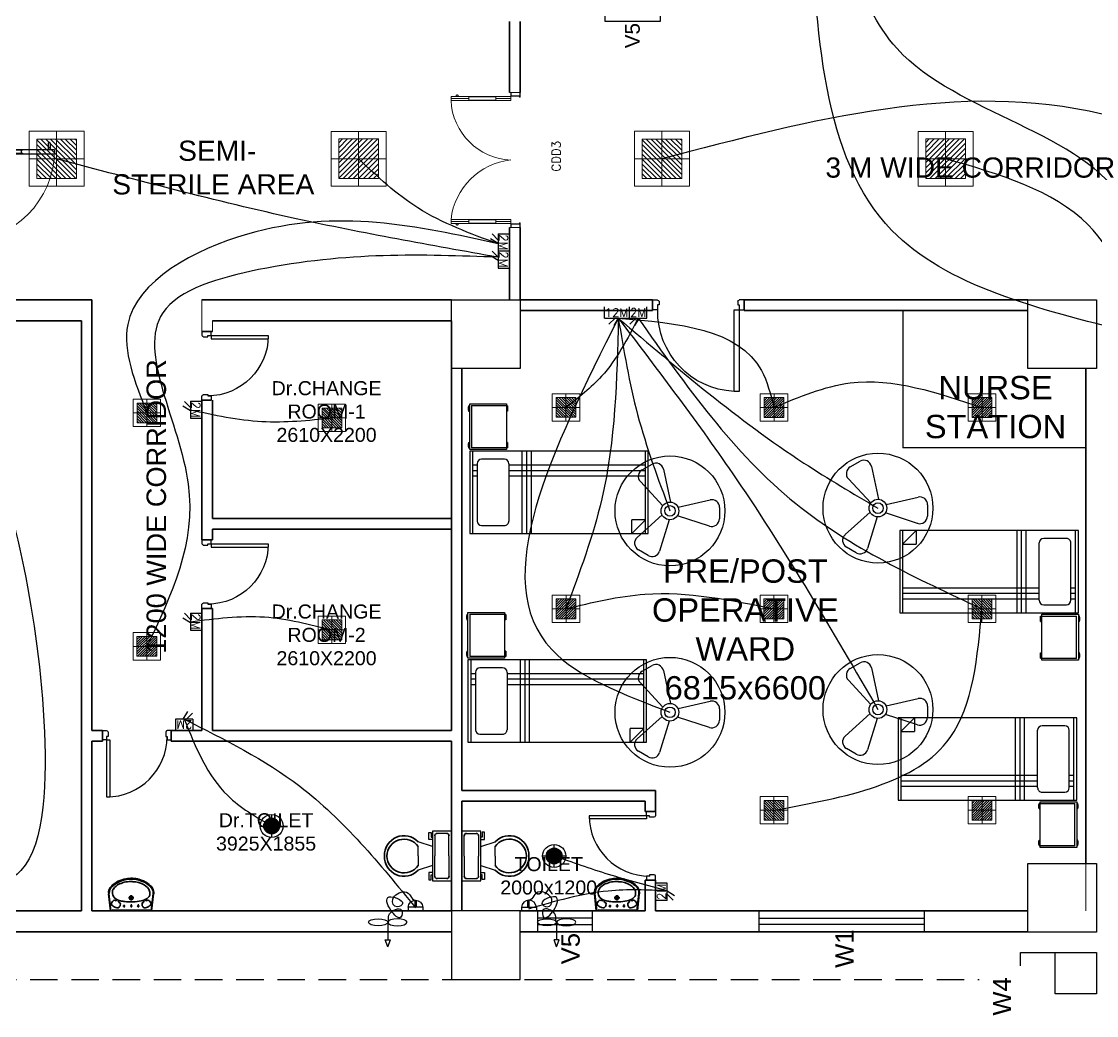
# Model space of a CAD drawing. Extents: x 3550807 to 4078732, y -628171 to -515859.
# Drawn here: x 3621383 to 3633123, y -539546 to -528689 of the extents above; entities that cross this region are included whole.
import ezdxf
from ezdxf.enums import TextEntityAlignment as Align

# ---------------------------------------------------------------- set-up
doc = ezdxf.new("R2010")
doc.units = 0
doc.header["$LTSCALE"] = 6
doc.header["$MEASUREMENT"] = 0
doc.linetypes.add('CONTINU', pattern=[0])
doc.linetypes.add('HIDDEN', pattern=[0.375, 0.25, -0.125])
doc.layers.get('0').update_dxf_attribs({"linetype": 'CONTINUOUS'})
doc.layers.get('Defpoints').update_dxf_attribs({"linetype": 'CONTINUOUS'})
for name, color, linetype, lineweight in [('1200 Door', 144, 'CONTINUOUS', 5), ('Double Leaf Door', 4, 'CONTINUOUS', 18), ('ELE-24W EMERGENCY  LED LIGHT', 5, 'CONTINUOUS', 18), ('ELE-24W LED LIGHT', 1, 'CONTINUOUS', 18), ('ELE-36W EMERGENCY  LED LIGHT', 7, 'CONTINUOUS', 18), ('ELE-36W LED LIGHT', 210, 'CONTINUOUS', 18), ('WALL', 10, 'CONTINUOUS', 35)]:
    doc.layers.add(name, color=color, linetype=linetype, lineweight=lineweight)
for name, color, linetype in [('24W RAW POWER', 1, 'CONTINUOUS'), ('24W UPS POWER LIGHT', 5, 'CONTINUOUS'), ('AIR SHOWER', 7, 'CONTINUOUS'), ('Chajja', 7, 'CONTINUOUS'), ('COL', 5, 'CONTINUOUS'), ('DIM', 7, 'CONTINUOUS'), ('DOOR', 44, 'CONTINUOUS'), ('ELE 36W EMERGENCY LIGHT', 5, 'CONTINUOUS'), ('ELE 36W LED LIGHT', 6, 'CONTINUOUS'), ('ELE-1200MM CEILINGFAN', 6, 'CONTINUOUS'), ('ELE-12M P.SB', 5, 'CONTINUOUS'), ('ELE-12W LED', 1, 'CONTINUOUS'), ('ELE-12W LED @ 1', 1, 'CONTINUOUS'), ('ELE-2M RAW P.SB', 40, 'CONTINUOUS'), ('ELE-2M UPS P.SB', 3, 'CONTINUOUS'), ('ELE-3M RAW P.SB', 40, 'CONTINUOUS'), ('ELE-EXHAUST FAN', 10, 'CONTINUOUS'), ('furniture', 33, 'CONTINUOUS'), ('JOINERY', 7, 'CONTINUOUS'), ('Window', 161, 'CONTINUOUS')]:
    doc.layers.add(name, color=color, linetype=linetype)
doc.layers.add('ELE-LIGHTING WIRING', color=7, linetype='CONTINUOUS', true_color=0x63d7b6)
doc.styles.add('ARIAL', font='arial.ttf')
doc.styles.add('ROMANS', font='romans.shx')
doc.styles.get("Standard").update_dxf_attribs({"font": 'SIMPLEX'})
doc.dimstyles.new('BIGDFD', dxfattribs={"dimtxt": 8, "dimasz": 4, "dimexe": 1, "dimexo": 2, "dimtad": 1, "dimlfac": 10, "dimtxsty": 'Standard', "dimcen": 2.5, "dimclrd": 5, "dimclre": 3, "dimclrt": 1, "dimadec": 0, "dimazin": 0, "dimtfac": 1, "dimtmove": 0, "dimatfit": 3, "dimfxl": 0, "dimarcsym": 0})
doc.dimstyles.new('BIGDFD$0', dxfattribs={"dimtxt": 8, "dimasz": 4, "dimexe": 1, "dimexo": 2, "dimtad": 1, "dimlfac": 10, "dimtxsty": 'Standard', "dimcen": 2.5, "dimclrd": 5, "dimclre": 3, "dimclrt": 1, "dimadec": 0, "dimazin": 0, "dimtfac": 1, "dimtmove": 0, "dimatfit": 3, "dimfxl": 0, "dimarcsym": 0})

# ---------------------------------------------------------------- blocks, each defined once
blk = doc.blocks.new('1000')
at = {"layer": 'DOOR', "color": 8}
for p, q in [((0, -111, 0), (0, 0)), ((0, 0), (55, 0, 0)), ((945, 0, 0), (945, -2, 0)), ((1000, 0), (945, 0, 0)), ((1000, -111, 0), (1000, 0)), ((55, -111, 0), (0, -111, 0)), ((55, 0, 0), (55, -3, 0)), ((70, -55, 0), (55, -55, 0)), ((55, -55, 0), (55, -111, 0)), ((55, -111, 0), (55, -1001, 0)), ((111, -111, 0), (55, -111, 0)), ((70, -15, 0), (68, -15, 0)), ((70, -15, 0), (70, -55, 0)), ((111, -1001, 0), (111, -111, 0)), ((930, -15, 0), (930, -55, 0)), ((930, -15, 0), (932, -15, 0)), ((930, -55, 0), (945, -55, 0)), ((945, -55, 0), (945, -111, 0)), ((945, -111, 0), (1000, -111, 0)), ((55, -1001, 0), (111, -1001, 0))]:
    blk.add_line(p, q, dxfattribs=at)
for centre, major_axis, ratio, start_param, end_param in [((55, -15, 0), (-8.84, 8.84, 0), 1, 3.926897, 5.497693), ((71, -128, 0), (597, 637, 0), 0.999944, 3.940126, 5.484659), ((945, -15, 0), (-8.84, 8.84, 0), 1, -0.785492, 0.785304)]:
    blk.add_ellipse(centre, major_axis=major_axis, ratio=ratio, start_param=start_param, end_param=end_param, dxfattribs=at)
blk = doc.blocks.new('A$C45A5314D')
at = {"layer": 'furniture', "color": 8, "ltscale": 0.75}
for p, q in [((-1962, 946), (-1950, 946)), ((-1962, 946), (-1950, 946)), ((-1962, 946), (-1962, 887)), ((-1962, 944), (-1950, 944)), ((-1962, 943), (-1950, 943)), ((-1962, 941), (-1950, 941)), ((-1950, 967), (-1550, 967)), ((-1950, 467), (-1950, 967)), ((-1930, 948), (-1930, 487)), ((-1930, 948), (-1550, 948)), ((-1550, 967), (-1550, 467)), ((-1538, 946), (-1550, 946)), ((-1538, 946), (-1550, 946)), ((-1538, 944), (-1550, 944)), ((-1538, 943), (-1550, 943)), ((-1538, 941), (-1550, 941)), ((-1538, 946), (-1538, 887)), ((-1962, 939), (-1950, 939)), ((-1962, 936), (-1950, 936)), ((-1962, 932), (-1950, 932)), ((-1962, 927), (-1950, 927)), ((-1962, 921), (-1950, 921)), ((-1962, 913), (-1950, 913)), ((-1962, 907), (-1950, 907)), ((-1962, 902), (-1950, 902)), ((-1962, 898), (-1950, 898)), ((-1962, 895), (-1950, 895)), ((-1962, 892), (-1950, 892)), ((-1962, 891), (-1950, 891)), ((-1962, 889), (-1950, 889)), ((-1962, 888), (-1950, 888)), ((-1962, 887), (-1950, 887)), ((-1538, 939), (-1550, 939)), ((-1538, 936), (-1550, 936)), ((-1538, 932), (-1550, 932)), ((-1538, 927), (-1550, 927)), ((-1538, 921), (-1550, 921)), ((-1538, 913), (-1550, 913)), ((-1538, 907), (-1550, 907)), ((-1538, 902), (-1550, 902)), ((-1538, 898), (-1550, 898)), ((-1538, 895), (-1550, 895)), ((-1538, 892), (-1550, 892)), ((-1538, 891), (-1550, 891)), ((-1538, 889), (-1550, 889)), ((-1538, 888), (-1550, 888)), ((-1538, 887), (-1550, 887)), ((-1962, 545), (-1950, 545)), ((-1962, 545), (-1950, 545)), ((-1962, 545), (-1962, 486)), ((-1962, 543), (-1950, 543)), ((-1962, 542), (-1950, 542)), ((-1962, 540), (-1950, 540)), ((-1962, 538), (-1950, 538)), ((-1962, 535), (-1950, 535)), ((-1962, 531), (-1950, 531)), ((-1962, 526), (-1950, 526)), ((-1962, 520), (-1950, 520)), ((-1962, 512), (-1950, 512)), ((-1962, 506), (-1950, 506)), ((-1962, 501), (-1950, 501)), ((-1962, 497), (-1950, 497)), ((-1962, 494), (-1950, 494)), ((-1962, 491), (-1950, 491)), ((-1962, 490), (-1950, 490)), ((-1962, 488), (-1950, 488)), ((-1962, 487), (-1950, 487)), ((-1962, 486), (-1950, 486)), ((-1962, 486), (-1950, 486)), ((-1550, 487), (-1930, 487)), ((-1538, 545), (-1550, 545)), ((-1538, 545), (-1550, 545)), ((-1538, 543), (-1550, 543)), ((-1538, 542), (-1550, 542)), ((-1538, 540), (-1550, 540)), ((-1538, 538), (-1550, 538)), ((-1538, 535), (-1550, 535)), ((-1538, 531), (-1550, 531)), ((-1538, 526), (-1550, 526)), ((-1538, 520), (-1550, 520)), ((-1538, 512), (-1550, 512)), ((-1538, 506), (-1550, 506)), ((-1538, 501), (-1550, 501)), ((-1538, 497), (-1550, 497)), ((-1538, 494), (-1550, 494)), ((-1538, 491), (-1550, 491)), ((-1538, 490), (-1550, 490)), ((-1538, 488), (-1550, 488)), ((-1538, 487), (-1550, 487)), ((-1538, 486), (-1550, 486)), ((-1538, 545), (-1538, 486)), ((-1550, 467), (-1950, 467))]:
    blk.add_line(p, q, dxfattribs=at)
at = {"layer": 'furniture', "color": 8}
for p, q in [((0, 450), (-1950, 450)), ((-1950, 450), (-1950, -450)), ((-1920, 450), (-1920, -450)), ((-1572, 362), (-1820, 362)), ((-1377, -450), (-1377, 450)), ((-1327, -450), (-1327, 450)), ((-1277, -450), (-1277, 450)), ((-30, -450), (-30, 450)), ((0, -450), (0, 450)), ((-1920, 300), (-1869, 300)), ((-1920, 241), (-1869, 241)), ((-1869, 313), (-1869, -313)), ((-1523, 313), (-1523, -313)), ((-1523, 300), (-30, 300)), ((-1523, 241), (-30, 241)), ((-1920, 182), (-1869, 182)), ((-1523, 182), (-30, 182)), ((-180, -450), (-30, -300)), ((-180, -450), (-180, -300)), ((-30, -300), (-180, -300)), ((-1950, -450), (0, -450)), ((-1820, -362), (-1572, -362))]:
    blk.add_line(p, q, dxfattribs=at)
at = {"layer": 'furniture', "color": 8, "ltscale": 0.75}
for centre, start, end in [((-1876, 917), 161.0754, 198.9247), ((-1624, 917), 341.0754, 18.9247), ((-1876, 516), 161.0754, 198.9247), ((-1624, 516), 341.0754, 18.9247)]:
    blk.add_arc(centre, 91.1, start, end, dxfattribs=at)
at = {"layer": 'furniture', "color": 8}
for centre, start, end in [((-1820, 313), 90, 180), ((-1572, 313), 0, 90), ((-1820, -313), 180, 270), ((-1572, -313), 270, 0)]:
    blk.add_arc(centre, 49.2, start, end, dxfattribs=at)
blk = doc.blocks.new('750')
at = {"layer": 'DOOR', "color": 8}
for p, q in [((-50, 705), (-47.5, 705)), ((-35, 690), (-35, 692.5)), ((-50, 45), (-47.5, 45)), ((-35, 60), (-35, 57.5)), ((50, 45), (50, 80)), ((50, 80), (675, 80)), ((50, 45), (675, 45)), ((675, 45), (675, 80))]:
    blk.add_line(p, q, dxfattribs=at)
for points in [[(15, 690), (15, 705), (50, 705), (50, 750), (-50, 750), (-50, 705)], [(-35, 690), (15, 690)], [(15, 60), (15, 45), (50, 45), (50, 0), (-50, 0), (-50, 45)], [(-35, 60), (15, 60)]]:
    blk.add_lwpolyline(points, dxfattribs=at)
for centre, radius, start, end in [((-35, 705), 12.5, 180, 270), ((15, 45), 660, 0, 90), ((-35, 45), 12.5, 90, 180)]:
    blk.add_arc(centre, radius, start, end, dxfattribs=at)
blk = doc.blocks.new('1800x80')
at = {"layer": 'Double Leaf Door'}
for points in [[(101770, -25418), (101775, -25418), (101775, -25121), (101770, -25121)], [(101814, -25121), (101809, -25121), (101809, -25418), (101814, -25418)], [(103113, -25121), (103118, -25121), (103118, -25418), (103113, -25418)], [(103157, -25418), (103152, -25418), (103152, -25121), (103157, -25121)]]:
    blk.add_hatch(color=6, dxfattribs=at).paths.add_polyline_path(points)
at = {"layer": 'Double Leaf Door', "color": 8}
for p, q in [((101756, -24985), (101756, -25003)), ((101770, -24983), (101758, -24983)), ((101758, -25005), (101770, -25005)), ((101770, -25582), (101770, -24928)), ((101770, -24928), (101814, -24928)), ((101770, -24983), (101770, -25005)), ((101792, -25121), (101792, -24928)), ((101814, -24928), (101814, -25582)), ((103157, -24928), (103113, -24928)), ((103113, -24928), (103113, -25582)), ((103135, -25121), (103135, -24928)), ((103157, -25582), (103157, -24928)), ((103157, -24983), (103169, -24983)), ((103157, -24983), (103157, -25005)), ((103169, -25005), (103157, -25005)), ((103171, -24985), (103171, -25003)), ((101792, -25582), (101792, -25418)), ((103135, -25582), (103135, -25418)), ((101726, -25582), (101726, -25682)), ((101766, -25582), (101726, -25582)), ((101728, -25584), (101728, -25680)), ((101764, -25584), (101728, -25584)), ((101764, -25679), (101764, -25584)), ((101766, -25677), (101766, -25582)), ((101814, -25582), (101770, -25582)), ((103113, -25582), (103157, -25582)), ((103161, -25677), (103161, -25582)), ((103161, -25582), (103201, -25582)), ((103163, -25679), (103163, -25584)), ((103163, -25584), (103199, -25584)), ((103199, -25584), (103199, -25680)), ((103201, -25582), (103201, -25682)), ((101726, -25682), (101766, -25682)), ((101728, -25680), (101766, -25680)), ((101776, -25679), (101764, -25679)), ((101778, -25677), (101766, -25677)), ((101766, -25680), (101776, -25680)), ((101766, -25682), (101778, -25682)), ((101776, -25680), (101776, -25679)), ((101778, -25682), (101778, -25677)), ((103149, -25682), (103149, -25677)), ((103149, -25677), (103161, -25677)), ((103161, -25682), (103149, -25682)), ((103151, -25680), (103151, -25679)), ((103151, -25679), (103163, -25679)), ((103161, -25680), (103151, -25680)), ((103199, -25680), (103161, -25680)), ((103201, -25682), (103161, -25682))]:
    blk.add_line(p, q, dxfattribs=at)
at = {"layer": 'Double Leaf Door', "color": 6}
for p, q in [((101814, -25121), (101770, -25121)), ((101770, -25121), (101770, -25418)), ((101775, -25418), (101775, -25121)), ((101809, -25418), (101809, -25121)), ((101814, -25418), (101814, -25121)), ((103113, -25418), (103113, -25121)), ((103113, -25121), (103157, -25121)), ((103118, -25418), (103118, -25121)), ((103152, -25418), (103152, -25121)), ((103157, -25121), (103157, -25418)), ((101770, -25418), (101814, -25418)), ((103157, -25418), (103113, -25418))]:
    blk.add_line(p, q, dxfattribs=at)
at = {"layer": 'Double Leaf Door', "color": 6, "ltscale": 100}
for p, q in [((101809, -25121), (101809, -25418)), ((103118, -25121), (103118, -25418))]:
    blk.add_line(p, q, dxfattribs=at)
at = {"layer": 'Double Leaf Door', "color": 6}
for points in [[(101770, -25121), (101770, -25418), (101775, -25418), (101775, -25121), (101770, -25121)], [(101814, -25121), (101814, -25418), (101809, -25418), (101809, -25121), (101814, -25121)], [(103113, -25121), (103113, -25418), (103118, -25418), (103118, -25121), (103113, -25121)], [(103157, -25121), (103157, -25418), (103152, -25418), (103152, -25121), (103157, -25121)]]:
    blk.add_lwpolyline(points, dxfattribs=at)
at = {"layer": 'Double Leaf Door', "ltscale": 5000}
for points in [[(101770, -25121), (101770, -25418), (101775, -25418), (101775, -25121), (101770, -25121)], [(103157, -25121), (103157, -25418), (103152, -25418), (103152, -25121), (103157, -25121)]]:
    blk.add_lwpolyline(points, dxfattribs=at)
at = {"layer": 'Double Leaf Door', "color": 8}
for centre, radius, start, end in [((101756, -24994), 3.72, 90, 270), ((101758, -24985), 1.98, 90, 180), ((101758, -25003), 1.98, 180, 270), ((101732, -25659), 736, 6.0142, 83.5863), ((103143, -25607), 680, 92.5046, 177.8949), ((103169, -24985), 1.98, 0, 90), ((103169, -25003), 1.98, 270, 0), ((103171, -24994), 3.72, 270, 90)]:
    blk.add_arc(centre, radius, start, end, dxfattribs=at)
blk = doc.blocks.new('*D24')
at = {"layer": 'AIR SHOWER', "color": 3, "lineweight": -2, "transparency": 16777216}
for p, q in [((72.8, 197.7), (72.8, 215.6)), ((162.8, 197.7), (162.8, 215.6))]:
    blk.add_line(p, q, dxfattribs=at)
at = {"layer": 'AIR SHOWER', "color": 5, "lineweight": -2, "transparency": 16777216}
blk.add_line((76.8, 214.6), (158.8, 214.6), dxfattribs=at)
at = {"layer": 'AIR SHOWER', "color": 5, "linetype": 'ByBlock', "transparency": 16777216}
for points in [[(76.8, 215.3), (76.8, 214), (72.8, 214.6)], [(158.8, 214), (158.8, 215.3), (162.8, 214.6)]]:
    blk.add_solid(points, dxfattribs=at)
at = {"layer": 'Defpoints', "color": 0, "linetype": 'ByBlock', "transparency": 16777216}
for p in [(162.8, 214.6), (72.8, 195.7), (162.8, 195.7)]:
    blk.add_point(p, dxfattribs=at)
at = {"layer": 'AIR SHOWER', "color": 1, "linetype": 'ByBlock', "transparency": 16777216, "insert": (130.4, 219.3), "char_height": 8, "attachment_point": 5}
blk.add_mtext('W1:900', dxfattribs=at)
blk = doc.blocks.new('*D25')
at = {"layer": 'AIR SHOWER', "color": 3, "lineweight": -2, "transparency": 16777216}
for p, q in [((0, 202.2), (0, 230.1)), ((170, 202.2), (170, 230.1))]:
    blk.add_line(p, q, dxfattribs=at)
at = {"layer": 'AIR SHOWER', "color": 5, "lineweight": -2, "transparency": 16777216}
blk.add_line((166, 229.1), (4, 229.1), dxfattribs=at)
at = {"layer": 'AIR SHOWER', "color": 5, "linetype": 'ByBlock', "transparency": 16777216}
for points in [[(4, 229.7), (4, 228.4), (0, 229.1)], [(166, 228.4), (166, 229.7), (170, 229.1)]]:
    blk.add_solid(points, dxfattribs=at)
at = {"layer": 'Defpoints', "color": 0, "linetype": 'ByBlock', "transparency": 16777216}
for p in [(0, 229.1), (0, 200.2), (170, 200.2)]:
    blk.add_point(p, dxfattribs=at)
at = {"layer": 'AIR SHOWER', "color": 1, "linetype": 'ByBlock', "transparency": 16777216, "insert": (115.3, 233.7), "char_height": 8, "attachment_point": 5}
blk.add_mtext('W:1700', dxfattribs=at)
blk = doc.blocks.new('nolllw new')
for p, q in [((-139, 14), (-138, 15)), ((-124, 16), (-137, 16)), ((-123, 15), (-107, -15)), ((-113, 14), (-3, 14)), ((8, 15), (-8, -15)), ((9, 16), (22, 16)), ((23, 14), (23, 16)), ((23, 14), (23, 15)), ((-100, -16), (-106, -16)), ((-15, -16), (-9, -16))]:
    blk.add_line(p, q)
at = {"color": 19}
for p, q in [((-124, 16), (-58, 16)), ((9, 16), (-58, 16)), ((-100, -34), (-15, -34))]:
    blk.add_line(p, q, dxfattribs=at)
at = {"color": 1}
for p, q in [((-75, 15), (-75, 11)), ((-41, 15), (-41, 11)), ((-100, -27), (-100, -34)), ((-15, -27), (-15, -34))]:
    blk.add_line(p, q, dxfattribs=at)
at = {"color": 3}
for p, q in [((-113, -5), (-113, -13)), ((-110, -16), (-110, -16)), ((-109, -17), (-101, -34)), ((-100, -34), (-100, -34)), ((-15, -34), (-15, -34)), ((-7, -17), (-14, -34)), ((-6, -16), (-5, -16)), ((-2, -5), (-2, -13))]:
    blk.add_line(p, q, dxfattribs=at)
for centre, radius, start, end in [((-137, 15), 1, 90, 159.381), ((-124, 15), 1, 27.8597, 90), ((9, 15), 1, 90, 152.1403), ((22, 15), 1, 20.619, 90), ((-106, -15), 1, 207.8597, 270), ((-100, -15), 1, 270, 343.3261), ((-61, -27), 40.2, 161.5212, 163.3261), ((-54, -27), 40.2, 16.6739, 18.4788), ((-15, -15), 1, 196.6739, 270), ((-9, -15), 1, 270, 332.1403)]:
    blk.add_arc(centre, radius, start, end)
at = {"color": 1}
for centre, radius, start, end in [((-61, -27), 39.2, 111.5891, 180), ((-74, 15), 0.396, 106.6984, 167.5275), ((-76, 11), 1, 291.5891, 0), ((-41, 15), 0.396, 12.4725, 73.3016), ((-40, 11), 1, 180, 248.4109), ((-54, -27), 39.2, 0, 68.4109)]:
    blk.add_arc(centre, radius, start, end, dxfattribs=at)
at = {"color": 3}
for centre, radius, start, end in [((-110, -13), 3, 180, 270), ((-110, -17), 1, 24.7129, 90), ((-100, -34), 0.5, 204.7129, 270), ((-15, -34), 0.5, 270, 335.2871), ((-6, -17), 1, 90, 155.2871), ((-5, -13), 3, 270, 0)]:
    blk.add_arc(centre, radius, start, end, dxfattribs=at)
blk = doc.blocks.new('*D26')
at = {"layer": 'AIR SHOWER', "color": 3, "lineweight": -2, "transparency": 16777216}
for p, q in [((172, 200.2), (208, 200.2)), ((172, 100.2), (208, 100.2))]:
    blk.add_line(p, q, dxfattribs=at)
at = {"layer": 'AIR SHOWER', "color": 5, "lineweight": -2, "transparency": 16777216}
blk.add_line((207, 104.2), (207, 196.2), dxfattribs=at)
at = {"layer": 'AIR SHOWER', "color": 5, "linetype": 'ByBlock', "transparency": 16777216}
for points in [[(207.7, 196.2), (206.4, 196.2), (207, 200.2)], [(206.4, 104.2), (207.7, 104.2), (207, 100.2)]]:
    blk.add_solid(points, dxfattribs=at)
at = {"layer": 'Defpoints', "color": 0, "linetype": 'ByBlock', "transparency": 16777216}
for p in [(170, 200.2), (207, 200.2), (170, 100.2)]:
    blk.add_point(p, dxfattribs=at)
at = {"layer": 'AIR SHOWER', "color": 1, "linetype": 'ByBlock', "transparency": 16777216, "insert": (202.4, 155.3), "char_height": 8, "attachment_point": 5, "rotation": 90}
blk.add_mtext('D:1000', dxfattribs=at)
blk = doc.blocks.new('*D27')
at = {"layer": 'AIR SHOWER', "color": 3, "lineweight": -2, "transparency": 16777216}
for p, q in [((166, 195.7), (188.8, 195.7)), ((166, 104.7), (188.8, 104.7))]:
    blk.add_line(p, q, dxfattribs=at)
at = {"layer": 'AIR SHOWER', "color": 5, "lineweight": -2, "transparency": 16777216}
blk.add_line((187.8, 191.7), (187.8, 108.7), dxfattribs=at)
at = {"layer": 'AIR SHOWER', "color": 5, "linetype": 'ByBlock', "transparency": 16777216}
for points in [[(188.5, 191.7), (187.2, 191.7), (187.8, 195.7)], [(187.2, 108.7), (188.5, 108.7), (187.8, 104.7)]]:
    blk.add_solid(points, dxfattribs=at)
at = {"layer": 'Defpoints', "color": 0, "linetype": 'ByBlock', "transparency": 16777216}
for p in [(164, 195.7), (164, 104.7), (187.8, 104.7)]:
    blk.add_point(p, dxfattribs=at)
at = {"layer": 'AIR SHOWER', "color": 1, "linetype": 'ByBlock', "transparency": 16777216, "insert": (183.2, 150.2), "char_height": 8, "attachment_point": 5, "rotation": 90}
blk.add_mtext('D1:910', dxfattribs=at)
blk = doc.blocks.new('rhej')
at = {"color": 8, "lineweight": 25}
for p, q in [((272, 189), (272, 266)), ((272, 266), (298, 266)), ((298, 266), (298, 215)), ((310, 279), (310, -264)), ((517, 279), (310, 279)), ((466, 254), (362, 254)), ((517, 8), (517, 279)), ((310, 111), (155, 163)), ((310, 189), (272, 189)), ((298, 215), (310, 215)), ((336, 228), (336, 8)), ((491, 8), (491, 228)), ((155, 8), (155, 111)), ((155, 8), (155, -96)), ((336, -212), (336, 8)), ((491, 8), (491, -212)), ((517, -264), (517, 8)), ((310, -96), (155, -147)), ((272, -173), (272, -251)), ((310, -173), (272, -173)), ((298, -251), (298, -199)), ((298, -199), (310, -199)), ((272, -251), (298, -251)), ((310, -264), (517, -264)), ((466, -238), (362, -238))]:
    blk.add_line(p, q, dxfattribs=at)
at = {"color": 8, "extrusion": (0, 0, -1)}
for centre, major_axis, start_param, end_param in [((0, 16), (151, -151), 2.319632, 4.738539), ((359, 231), (-16.2, -16.2), 0.643501, 2.498091), ((469, 231), (16.2, -16.2), 3.785094, 5.639684), ((1, 2), (-134, -134), 0.814663, 3.31238), ((0, 0), (-151, -151), 4.686239, 7.105146), ((1, 13), (-134, -134), 4.541602, 7.039318), ((359, -215), (-16.2, -16.2), -0.927295, 0.927295), ((469, -215), (16.2, -16.2), 5.35589, 7.21048)]:
    blk.add_ellipse(centre, major_axis=major_axis, ratio=1, start_param=start_param, end_param=end_param, dxfattribs=at)
blk = doc.blocks.new('u46')
at = {"color": 8, "lineweight": 25}
for p, q in [((-10, 228), (175, 249)), ((-10, 220), (181, 242)), ((-1, -209), (1, 209)), ((57, 81), (29, 81)), ((62, 2), (29, 2)), ((44, 93), (44, 67)), ((44, 14), (44, -13)), ((163, 3), (102, 3)), ((133, -27), (133, 33)), ((62, -73), (29, -73)), ((44, -61), (44, -87)), ((-10, -216), (181, -238)), ((-10, -224), (175, -245))]:
    blk.add_line(p, q, dxfattribs=at)
at = {"color": 8, "extrusion": (0, 0, -1)}
for centre, major_axis, start_param, end_param in [((188, 150), (0, 99.5), -0.132539, 0.848731), ((186, 148), (0.1, 94.4), -0.049658, 0.838116), ((56, 154), (0, 34), 4.33982, 5.202657), ((65, 170), (0.3, 49.2), 3.359735, 4.09512), ((145, 128), (1, 126), -1.238036, -0.892193), ((66, 199), (0, 20.7), -1.101507, 0.481509), ((62, 153), (0, 31.9), 2.620328, 3.422401), ((57, 163), (-0.3, 56.9), 0.324902, 0.965135), ((104, 118), (-0.2, 26.8), -1.278641, -0.487266), ((96, 136), (0, 7.39), -0.727724, 1.373337), ((387, 48), (0, 296), -1.495794, -1.328336), ((208, 103), (0, 110), -1.431017, -0.436146), ((110, 167), (-6.08, 6.08), 4.867594, 6.265028), ((110, 165), (5.47, 5.47), 2.097053, 3.541809), ((90, 185), (0, 17.9), 0.880684, 2.260744), ((190, 138), (0, 70.9), -0.405199, 0.56573), ((154, 79), (0, 140), 0.557563, 1.193786), ((57, 20), (0, 275), 0.806541, 1.180915), ((50, 14), (0, 294), 0.809856, 1.41441), ((13, 7), (0, 298), 1.141495, 1.637774), ((35, 3), (0, 303), 1.155365, 1.952189), ((44, 81), (0.02, 6.43), 3.139035, 9.42222), ((44, 2), (0.08, 6.43), 3.12883, 9.412015), ((820, -1), (0, 732), -1.56667, -1.474079), ((888, 37), (1, 801), 4.558159, 4.668067), ((133, 3), (0, 21.6), 3.141254, 9.424439), ((133, 3), (-0.1, 15.5), 3.145308, 9.428493), ((133, 3), (0, 10.9), 3.142047372431534, 9.42523267961112), ((72, -2), (0, 274), 1.346594, 1.865175), ((65, -164), (0.1, 49.2), -0.960797, -0.225412), ((44, -73), (0.02, 6.43), 3.139035, 9.42222), ((62, -147), (-0.1, 31.9), -0.276767, 0.525307), ((263, -74), (0, 167), 4.181112, 4.641559), ((56, -13), (0, 287), 1.808981, 2.322804), ((62, -11), (0, 247), 1.579809, 2.112792), ((124, -52), (0, 200), 1.868215, 2.281789), ((56, -148), (0, 34), 4.222121, 5.084958), ((145, -122), (0, 126), 4.027191, 4.373034), ((66, -193), (0, 20.7), 2.661884, 4.2449), ((57, -157), (0.3, 56.9), 2.176458, 2.816691), ((104, -111), (0.2, 26.8), 3.628858, 4.420234), ((97, -128), (-0.03, 8.55), 1.455188, 3.796569), ((110, -161), (-6.08, 6.08), 4.730546, 6.12798), ((111, -159), (6.17, 6.17), 4.354779, 6.027124), ((90, -178), (0, 17.9), 0.880848, 2.260908), ((193, -126), (0, 80.1), 3.554495, 4.299548), ((181, -107), (0, 94.7), 2.890537, 3.362984), ((188, -160), (0, 78.1), 2.562376, 3.231693), ((163, -80), (0, 126), 2.054055, 2.802751), ((187, -138), (0, 106), 2.310552, 2.942572), ((172, -117), (0, 123), 2.127435, 2.640092), ((185, -162), (-0.1, 83.2), 2.850118, 3.264751)]:
    blk.add_ellipse(centre, major_axis=major_axis, ratio=1, start_param=start_param, end_param=end_param, dxfattribs=at)
blk = doc.blocks.new('light300x600')
at = {"layer": 'ELE-36W LED LIGHT', "lineweight": 0}
for p, q in [((918215, -78407), (918215, -79007)), ((918815, -78407), (918215, -78407)), ((918515, -78407), (918515, -79007)), ((918815, -79007), (918815, -78407)), ((918298, -78491), (918299, -78491)), ((918298, -78544), (918352, -78491)), ((918298, -78597), (918405, -78491)), ((918298, -78650), (918458, -78491)), ((918298, -78703), (918511, -78491)), ((918298, -78756), (918564, -78491)), ((918298, -78809), (918617, -78491)), ((918298, -78862), (918670, -78491)), ((918298, -78916), (918723, -78491)), ((918298, -78491), (918298, -78924)), ((918731, -78491), (918298, -78491)), ((918343, -78924), (918731, -78536)), ((918731, -78924), (918731, -78491)), ((918396, -78924), (918731, -78589)), ((918449, -78924), (918731, -78642)), ((918215, -78707), (918815, -78707)), ((918502, -78924), (918731, -78695)), ((918555, -78924), (918731, -78748)), ((918608, -78924), (918731, -78801)), ((918661, -78924), (918731, -78854)), ((918215, -79007), (918815, -79007)), ((918298, -78924), (918731, -78924)), ((918714, -78924), (918731, -78907))]:
    blk.add_line(p, q, dxfattribs=at)
blk = doc.blocks.new('ELE.EMERGENCY 40W LED LIGHT')
at = {"layer": 'ELE-36W EMERGENCY  LED LIGHT'}
h = blk.add_hatch(dxfattribs=at)
h.set_pattern_fill('ANSI31', color=5, scale=300, style=0)
h.paths.add_polyline_path([(-208, -208), (-208, 208), (208, 208), (208, -208)])
for p, q in [((0, 288), (0, -288)), ((-288, 0), (288, 0))]:
    blk.add_line(p, q, dxfattribs=at)
for points in [[(-288, -288), (-288, 288), (288, 288), (288, -288)], [(-208, -208), (-208, 208), (208, 208), (208, -208)]]:
    blk.add_lwpolyline(points, close=True, dxfattribs=at)
blk = doc.blocks.new('24w led light')
at = {"layer": 'ELE-24W LED LIGHT', "color": 1, "lineweight": 0}
for p, q in [((159, 159), (-160, 159)), ((-160, 159), (-160, -160)), ((-1, -160), (-1, 159)), ((159, -160), (159, 159)), ((115, 115), (-116, 115)), ((-116, 115), (-116, -116)), ((110, -116), (-116, 110)), ((82, -116), (-116, 82)), ((54, -116), (-116, 54)), ((26, -116), (-116, 26)), ((115, -92), (-92, 115)), ((115, -64), (-64, 115)), ((115, -35), (-35, 115)), ((115, -7), (-7, 115)), ((115, 21), (21, 115)), ((115, 49), (49, 115)), ((115, 77), (77, 115)), ((115, 106), (106, 115)), ((115, -116), (115, 115)), ((-160, -1), (159, -1)), ((-3, -116), (-116, -3)), ((-31, -116), (-116, -31)), ((-59, -116), (-116, -59)), ((-87, -116), (-116, -87)), ((-115, -116), (-116, -115)), ((-116, -116), (115, -116)), ((-160, -160), (159, -160))]:
    blk.add_line(p, q, dxfattribs=at)
blk = doc.blocks.new('A$C07FB25EA')
at = {"layer": 'ELE-1200MM CEILINGFAN', "color": 3}
for p, q in [((6.53, 13.37), (9.47, 11.64)), ((0.26, 2.64), (3.17, 12.07)), ((9.84, 7.94), (2.36, 1.21)), ((-11.8, 4.55), (-2.22, 1.44)), ((-14.84, -1.03), (-14.81, 2.38)), ((-2.41, -1.1), (-12.04, -3.29)), ((1.96, -12.49), (-0.13, -2.65)), ((2.16, -1.54), (8.87, -8.78)), ((8.31, -12.34), (5.35, -14.02))]:
    blk.add_line(p, q, dxfattribs=at)
at = {"layer": 'ELE-1200MM CEILINGFAN', "color": 5, "ltscale": 10}
blk.add_circle((0, 0), 16.45, dxfattribs=at)
at = {"layer": 'ELE-1200MM CEILINGFAN', "color": 3}
for radius in [2.65, 1.58]:
    blk.add_circle((0, 0), radius, dxfattribs=at)
for centre, start, end in [((5.36, 11.38), 59.5281, 162.5229), ((8.3, 9.66), 311.9493, 59.5281), ((-12.51, 2.36), 71.9493, 179.5281), ((-12.54, -1.05), 179.5281, 282.5229), ((7.18, -10.34), 299.5281, 42.5229), ((4.21, -12.02), 191.9493, 299.5281)]:
    blk.add_arc(centre, 2.3, start, end, dxfattribs=at)
blk = doc.blocks.new('24w led emeregency')
at = {"layer": 'ELE-24W EMERGENCY  LED LIGHT'}
h = blk.add_hatch(dxfattribs=at)
h.set_pattern_fill('ANSI31', scale=166.67, style=0)
h.paths.add_polyline_path([(-115, -115), (-115, 115), (115, 115), (115, -115)])
at = {"layer": 'ELE-24W EMERGENCY  LED LIGHT', "color": 5}
for p, q in [((0, 160), (0, -160)), ((-160, 0), (160, 0))]:
    blk.add_line(p, q, dxfattribs=at)
for points in [[(-160, -160), (-160, 160), (160, 160), (160, -160)], [(-115, -115), (-115, 115), (115, 115), (115, -115)]]:
    blk.add_lwpolyline(points, close=True, dxfattribs=at)
blk = doc.blocks.new('12M')
at = {"layer": 'ELE-3M RAW P.SB'}
for p, q in [((66145.49, -30924.53), (66145.49, -30921.2)), ((66152.84, -30924.53), (66152.84, -30921.2)), ((66145.49, -30924.53), (66152.84, -30924.53)), ((66148.6, -30924.53), (66146.83, -30926.3)), ((66149.55, -30924.53), (66148.2, -30926.72))]:
    blk.add_line(p, q, dxfattribs=at)
blk.add_text('12M', height=2.5, dxfattribs=at).set_placement((66145.61, -30924.18))
blk = doc.blocks.new('2M UPS SB')
at = {"layer": 'ELE-2M UPS P.SB', "color": 3}
for p, q in [((-240, 160), (-240, 0)), ((0, 160), (-240, 160)), ((-134, 160), (-69, 265)), ((-88, 160), (-3, 245)), ((0, 160), (0, 0))]:
    blk.add_line(p, q, dxfattribs=at)
blk.add_text('2M', height=120, rotation=180, dxfattribs=at).set_placement((-6, 143))
blk = doc.blocks.new('18W LED')
at = {"layer": 'ELE-12W LED @ 1'}
h = blk.add_hatch(dxfattribs=at)
h.set_pattern_fill('ANSI31', color=252)
h.set_pattern_definition([(45, (-1135553.9097, 459369.4158), (-2.24506403, 2.24506403), [])])
edge = h.paths.add_edge_path()
edge.add_arc((0, 0), 85.7, 0, 360)
at = {"layer": 'ELE-12W LED', "color": 1}
for p, q in [((0, -126), (0, 126)), ((-126, 0), (126, 0))]:
    blk.add_line(p, q, dxfattribs=at)
for radius in [126, 85.7]:
    blk.add_circle((0, 0), radius, dxfattribs=at)
blk = doc.blocks.new('A$C44D17E71')
at = {"layer": 'ELE-EXHAUST FAN', "color": 1}
for p, q in [((-13.3, 0.72), (-9.75, 2.1)), ((-13.3, 0.72), (-9.75, -0.48)), ((-9.75, 2.1), (-9.75, -0.48)), ((-0.97, 0.81), (-9.75, 0.81)), ((6.62, -9.32), (4.71, -9.31)), ((4.71, -9.31), (4.71, -16.8)), ((6.59, -16.81), (6.62, -9.32)), ((6.61, -12.95), (10.07, -12.97)), ((6.61, -13.55), (10.06, -13.57)), ((6.59, -16.81), (4.71, -16.8))]:
    blk.add_line(p, q, dxfattribs=at)
blk.add_ellipse((-0.97, 5.64), major_axis=(0, -4.83), ratio=0.36355, dxfattribs=at)
at = {"layer": 'ELE-EXHAUST FAN', "color": 1, "extrusion": (0, 0, -1)}
blk.add_ellipse((-0.97, -4.02), major_axis=(0, 4.83), ratio=0.36355, dxfattribs=at)
blk.add_ellipse((6.31, -13.06), major_axis=(0.02, 3.76), ratio=1, start_param=0.079283, end_param=3.06231, dxfattribs=at)
at = {"layer": 'ELE-EXHAUST FAN', "color": 1}
blk.add_open_spline([(-1.04, 0.81), (-0.79, -0.3), (3.44, 2.5), (7.59, -7.04), (-0.96, -5.98), (5.22, 0.41), (14.27, 3.09), (9.16, -9.39), (5.43, -2.53), (11.73, 0.02), (16.82, -10.79), (10.14, -10.71), (10.07, -12.97)], degree=3, knots=[0, 0, 0, 0, 6.261699, 12.352893, 15.787239, 21.858742, 28.752755, 35.678217, 39.225495, 45.354107, 53.693878, 67.421453, 67.421453, 67.421453, 67.421453], dxfattribs=at)
blk = doc.blocks.new('2M SB')
at = {"layer": 'ELE-2M RAW P.SB'}
for p, q in [((-240, 160), (-240, 0)), ((0, 160), (-240, 160)), ((-134, 160), (-69, 265)), ((-88, 160), (-3, 245)), ((0, 160), (0, 0))]:
    blk.add_line(p, q, dxfattribs=at)
blk.add_text('2M', height=120, rotation=180, dxfattribs=at).set_placement((-6, 143))
blk = doc.blocks.new('AIR SHOWER')
at = {"layer": 'AIR SHOWER'}
h = blk.add_hatch(dxfattribs=at)
h.set_pattern_fill('ANSI37', color=8, scale=0.24, angle=180, style=0)
h.set_pattern_definition([(45, (-36516.70436, 5170.6153), (-0.538815367, 0.538815367), []), (135, (-36516.70436, 5170.6153), (-0.538815367, -0.538815367), [])])
h.paths.add_polyline_path([(63.7649, 110.1138), (54.9235, 110.1138), (54.9235, 189.8012), (63.7649, 189.8012)])
h = blk.add_hatch(dxfattribs=at)
h.set_pattern_fill('ANSI37', color=8, scale=0.24, angle=180, style=0)
h.set_pattern_definition([(45, (-52704.6564, 3586.6221), (-0.538815367, 0.538815367), []), (135, (-52704.6564, 3586.6221), (-0.538815367, -0.538815367), [])])
h.paths.add_polyline_path([(54.9235, 189.5272), (63.7649, 189.5272), (63.7649, 182.3028), (54.9235, 182.3028)])
at = {"layer": 'AIR SHOWER', "color": 8}
for p, q in [((159.5, 200.2351), (159.5, 300.4701)), ((164, 300.4701), (159.5, 300.4701)), ((164, 300.4701), (164, 200.2351)), ((171.05, 295.4201), (164, 295.4201)), ((171.05, 293.5201), (164, 293.5201)), ((159.5, 265.8021), (160.1, 265.8021)), ((160.1, 234.8021), (160.1, 265.8021)), ((160.1, 264.3021), (163.4, 264.3021)), ((163.4, 265.8021), (163.4, 234.8021)), ((163.4, 265.8021), (164, 265.8021)), ((159.5, 234.8021), (160.1, 234.8021)), ((160.1, 236.3021), (163.4, 236.3021)), ((163.4, 234.8021), (164, 234.8021)), ((0, 100.2351), (0, 200.2351)), ((0, 200.2351), (170, 200.2351)), ((63.7649, 200.2351), (63.7649, 195.7351)), ((63.7649, 100.2351), (63.7649, 200.2351)), ((164, 200.2351), (164, 195.7351)), ((170, 100.2351), (170, 200.2351)), ((170, 100.2351), (170, 200.2351)), ((63.7649, 195.7351), (164, 195.7351)), ((72.7649, 195.7351), (164, 195.7351)), ((72.7649, 195.7351), (72.7649, 104.7351)), ((162.7649, 195.7351), (162.7649, 104.7351)), ((162.7649, 195.7351), (162.7649, 104.7351)), ((54.9235, 165.7555), (36.841, 131.8309)), ((54.9235, 131.8309), (36.841, 165.7555)), ((0, 100.2351), (170, 100.2351)), ((63.7649, 104.7351), (164, 104.7351)), ((63.7649, 104.7351), (63.7649, 100.2351)), ((159.5, 100.2351), (159.5, 0)), ((164, 100.2351), (164, 104.7351)), ((164, 0), (164, 100.2351)), ((159.5, 65.6681), (160.1, 65.6681)), ((160.1, 65.6681), (160.1, 34.6681)), ((160.1, 64.1681), (163.4, 64.1681)), ((163.4, 34.6681), (163.4, 65.6681)), ((163.4, 65.6681), (164, 65.6681)), ((160.1, 36.1681), (163.4, 36.1681)), ((159.5, 34.6681), (160.1, 34.6681)), ((163.4, 34.6681), (164, 34.6681)), ((164, 0), (159.5, 0)), ((171.05, 6.95), (164, 6.95)), ((171.05, 5.05), (164, 5.05))]:
    blk.add_line(p, q, dxfattribs=at)
for points in [[(63.7649, 190.0987), (54.9235, 190.0987), (54.9235, 110.1138), (63.7649, 110.1138)], [(86.4277, 195.7351), (72.7649, 195.7351), (72.7649, 191.2865), (86.4277, 191.2865)], [(74.6432, 195.334), (85.2425, 195.334), (85.2425, 195.7351), (74.6432, 195.7351)], [(54.9235, 165.7555), (36.841, 165.7555), (36.841, 131.8309), (54.9235, 131.8309)], [(36.841, 162.4912), (13.6037, 162.4912), (13.6037, 133.8537), (36.841, 133.8537)], [(86.4277, 104.7351), (72.7649, 104.7351), (72.7649, 109.1836), (86.4277, 109.1836)], [(22.7846, 100.2351), (32.79, 100.2351), (32.79, 100.2351), (22.7846, 100.2351)], [(22.7846, 100.2351), (34.2228, 100.2351), (34.2228, 99.8821), (22.7846, 99.8821)], [(38.3459, 100.2351), (39.8996, 100.2351), (39.8996, 99.8823), (38.3459, 99.8823)], [(74.6432, 105.1361), (85.2425, 105.1361), (85.2425, 104.7351), (74.6432, 104.7351)]]:
    blk.add_lwpolyline(points, close=True, dxfattribs=at)
at = {"layer": 'AIR SHOWER', "color": 8, "lineweight": 0}
for centre, start, end in [((164, 200.2351), 90, 180), ((164, 100.2351), 180, 270)]:
    blk.add_arc(centre, 100.2351, start, end, dxfattribs=at)
at = {"layer": 'AIR SHOWER', "color": 8}
for centre in [(171.05, 294.4701), (171.05, 6)]:
    blk.add_arc(centre, 0.95, 270, 90, dxfattribs=at)
at = {"layer": 'AIR SHOWER', "color": 8, "xscale": -0.1, "yscale": 0.1, "zscale": 0.1}
for p, rotation in [((164.3039, 177.8504), 89.99999999999997), ((71.3723, 172.6198), 269.9999999999856), ((164.3039, 127.8504), 89.99999999999997), ((71.3723, 122.6198), 269.9999999999856)]:
    blk.add_blockref('nolllw new', p, dxfattribs=dict(at, rotation=rotation))
at = {"layer": 'AIR SHOWER', "color": 8}
for s, height, p in [('EXIT', 9.14932, (105.2922, 244.8428)), ('AIR SHOWER', 9.14932, (82.7486, 148.4504)), ('BLOWER', 4.57466, (21.8029, 145.8279)), ('CONTROLS', 4.57466, (21.5589, 94.8755)), ('ENTRY', 9.14932, (107.2005, 68.4017))]:
    blk.add_text(s, height=height, dxfattribs=at).set_placement(p)
for base, p1, p2, angle, text, dimstyle, picture, middle in [((0, 229.071), (170, 200.2351), (0, 200.2351), 180, 'W:1700', 'BIGDFD', '*D25', (115.3408, 229.071)), ((162.7649, 214.648), (72.7649, 195.7351), (162.7649, 195.7351), 180, 'W1:900', 'BIGDFD', '*D24', (130.4357, 214.648)), ((207.0183, 200.2351), (170, 100.2351), (170, 200.2351), 90, 'D:<>', 'BIGDFD$0', '*D26', (207.0183, 155.2726))]:
    dim = blk.add_linear_dim(base=base, p1=p1, p2=p2, angle=angle, text=text, dimstyle=dimstyle, dxfattribs=at)
    dim.commit()
    dim.dimension.update_dxf_attribs({"geometry": picture, "text_midpoint": middle, "dimtype": 160})
dim = blk.add_linear_dim(base=(187.8331, 104.7351), p1=(164, 195.7351), p2=(164, 104.7351), angle=90, text='D1:<>', dimstyle='BIGDFD$0', dxfattribs=at)
dim.commit()
dim.dimension.update_dxf_attribs({"geometry": '*D27', "text_midpoint": (183.2081, 150.2351)})
blk = doc.blocks.new('1232')
at = {"layer": 'Chajja', "color": 8, "linetype": 'ByBlock'}
for p, q in [((-4580, -975), (-4200, -975)), ((-4580, -1119.8), (-4580, -975))]:
    blk.add_line(p, q, dxfattribs=at)
at = {"layer": 'Chajja', "color": 8, "linetype": 'HIDDEN', "ltscale": 200}
blk.add_line((-27545, -1269.8), (-5030, -1269.8), dxfattribs=at)
at = {"layer": 'COL', "color": 8}
for points in [[(-10795, 6155.2), (-10045, 6155.2), (-10045, 5405.2), (-10795, 5405.2)], [(-3750, 0), (-3750, -750), (-4500, -750), (-4500, 0)], [(-10045, -519.8), (-10795, -519.8), (-10795, -1269.8), (-10045, -1269.8)], [(-4200, -1425), (-4200, -975), (-3750, -975), (-3750, -1425)]]:
    blk.add_lwpolyline(points, close=True, dxfattribs=at)
at = {"layer": 'COL', "color": 8, "elevation": 0}
blk.add_lwpolyline([(-4500, 6155.2), (-3750, 6155.2), (-3750, 5405.2), (-4500, 5405.2)], close=True, dxfattribs=at)
at = {"layer": 'furniture', "color": 8, "linetype": 'Continuous'}
for p in [(-5865, 6040.2), (-3865, 4540.2)]:
    blk.add_line(p, (-5865, 4540.2), dxfattribs=at)
at = {"layer": 'WALL', "color": 8, "linetype": 'ByBlock'}
for p, q in [((-10160, 8420.2), (-10160, 9195.2)), ((-10045, 8420.2), (-10045, 9195.2)), ((-10160, 6155.2), (-10160, 6945.2)), ((-10045, 6945.2), (-10045, 6155.2)), ((-16755, 6155.2), (-14720, 6155.2)), ((-14720, 6155.2), (-14720, 1450.2)), ((-13520, 6155.2), (-10795, 6155.2)), ((-8597.6, 6155.2, 0), (-10045, 6155.2)), ((-8597.6, 6040.2, 0), (-8597.6, 6155.2, 0)), ((-7597.6, 6040.2, 0), (-7597.6, 6155.2, 0)), ((-4500, 6155.2, 0), (-7597.6, 6155.2, 0)), ((-8597.6, 6040.2, 0), (-10045, 6040.2)), ((-4500, 6040.2, 0), (-7597.6, 6040.2, 0)), ((-16755, 5925.2), (-14835, 5925.2)), ((-14835, 5925.2), (-14835, -519.8)), ((-10795, 5925.2), (-13405, 5925.2)), ((-10795, 5925.2), (-10795, 1450.2)), ((-13520, 5810), (-13405, 5810)), ((-10680, 5405.2), (-10680, 795.2)), ((-3865, 0), (-3865, 5405.2)), ((-13520, 5060.2), (-13520, 3535)), ((-13520, 5060.2), (-13417, 5060.2)), ((-13405, 5060.2), (-13405, 3765.2)), ((-10795, 3765.2), (-13405, 3765.2)), ((-13405, 3650.2), (-13405, 3535)), ((-10795, 3650.2), (-13405, 3650.2)), ((-13520, 3535), (-13405, 3535)), ((-13520, 2785.2), (-13520, 1450.2)), ((-13520, 2785.2), (-13405, 2785.2)), ((-13405, 2785.2), (-13405, 1450.2)), ((-14605, 1450.2), (-14720, 1450.2)), ((-14605, 1450.2), (-14605, 1335.2)), ((-13520, 1450.2), (-13855, 1450.2)), ((-13855, 1450.2), (-13855, 1335.2)), ((-10795, 1450.2), (-13405, 1450.2)), ((-14720, 1335.2), (-14720, -519.8)), ((-14605, 1335.2), (-14720, 1335.2)), ((-10795, 1335.2), (-13855, 1335.2)), ((-10795, 1335.2), (-10795, -519.8)), ((-10680, 795.2), (-8565, 795.2)), ((-8565, 795.2), (-8565, 565)), ((-10680, 680.2), (-10680, -519.8)), ((-10680, 680.2), (-8680, 680.2)), ((-8680, 680.2), (-8680, 565)), ((-8565, 565), (-8680, 565)), ((-8680, -184.8), (-8680, -519.8)), ((-8565, -184.8), (-8680, -184.8)), ((-8565, -184.8), (-8565, -519.8)), ((-16755, -519.8), (-14835, -519.8)), ((-14720, -519.8), (-10795, -519.8)), ((-10045, -519.8), (-8680, -519.8)), ((-8565, -519.8), (-4500, -519.8)), ((-16755, -749.8), (-10795, -749.8)), ((-10045, -749.8), (-4500, -749.8))]:
    blk.add_line(p, q, dxfattribs=at)
at = {"layer": 'WALL', "color": 8, "lineweight": 0}
for p, q in [((-10160, 8420.2), (-10045, 8420.2)), ((-10160, 6945.2), (-10045, 6945.2)), ((-13520, 6155.2), (-13520, 5810)), ((-13405, 5925.2), (-13405, 5810)), ((-3865, 980.2), (-3865, -519.8)), ((-10680, -519.8), (-10425, -519.8))]:
    blk.add_line(p, q, dxfattribs=at)
at = {"layer": 'Window', "color": 8, "linetype": 'Continuous', "elevation": 0}
blk.add_lwpolyline([(-9114.9, 9195.2), (-9114.9, 9310.2), (-8514.9, 9310.2), (-8514.9, 9195.2)], close=True, dxfattribs=at)
at = {"layer": 'Window', "color": 8, "linetype": 'Continuous'}
for points in [[(-9253.6, -749.8), (-9253.6, -519.8), (-9853.6, -519.8), (-9853.6, -749.8)], [(-5632.5, -519.8), (-5632.5, -749.8), (-7432.5, -749.8), (-7432.5, -519.8)], [(-9253.6, -669.8), (-9253.6, -599.8), (-9853.6, -599.8), (-9853.6, -669.8)], [(-5632.5, -599.8), (-5632.5, -669.8), (-7432.5, -669.8), (-7432.5, -599.8)]]:
    blk.add_lwpolyline(points, close=True, dxfattribs=at)
at = {"layer": 'AIR SHOWER', "color": 8, "xscale": 10, "yscale": 10, "zscale": 10, "rotation": 90}
blk.add_blockref('AIR SHOWER', (-15127.6, 6155.2), dxfattribs=at)
at = {"layer": 'DOOR', "color": 8, "linetype": 'Continuous', "xscale": -1, "rotation": 359.9999867131476}
blk.add_blockref('1000', (-7597.6, 6155.2, 0), dxfattribs=at)
at = {"layer": 'DOOR', "color": 8, "xscale": -1, "rotation": 180}
for p in [(-13470, 5810.2), (-13470, 3535.2)]:
    blk.add_blockref('750', p, dxfattribs=at)
at = {"layer": 'DOOR', "color": 8}
for p, rotation in [((-14605, 1400.2), 270), ((-8615, 565.2), 180)]:
    blk.add_blockref('750', p, dxfattribs=dict(at, rotation=rotation))
at = {"layer": 'Double Leaf Door', "color": 8, "rotation": 90}
blk.add_blockref('1800x80', (-35726.8, -94781.1), dxfattribs=at)
at = {"layer": 'furniture', "color": 8, "linetype": 'Continuous'}
for p, rotation in [((-8644.6, 4051.6), 1.312676974619594e-05), ((-5898.1, 3187.2), 180.0000131267695), ((-8664.1, 1772.5), 1.312676974619594e-05), ((-5915.9, 1139.8), 180.0000131267694)]:
    blk.add_blockref('A$C45A5314D', p, dxfattribs=dict(at, rotation=rotation))
at = {"layer": 'WALL', "color": 8, "linetype": 'ByBlock'}
blk.add_blockref('rhej', (-11312.3, 72.3), dxfattribs=at)
for name, p, rotation in [('rhej', (-10162.7, 88), 180), ('u46', (-14289, -509.6), 90), ('u46', (-8984.3, -509.6), 90)]:
    blk.add_blockref(name, p, dxfattribs=dict(at, rotation=rotation))
at = {"layer": '1200 Door', "color": 8, "linetype": 'ByBlock', "style": 'ROMANS'}
blk.add_text('CDD3', height=94.18, rotation=90, dxfattribs=at).set_placement((-9603.1, 7556.1, -35804.4))
at = {"layer": 'DIM', "color": 8, "style": 'ARIAL'}
blk.add_text('1200 WIDE CORRIDOR', height=212.5, rotation=90, dxfattribs=at).set_placement((-13847.7, 3898), align=Align.BOTTOM_CENTER)
at = {"layer": 'DIM', "color": 8, "attachment_point": 5, "style": 'ARIAL'}
for s, insert, char_height, width in [('NURSE STATION', (-4852.7, 4982.1), 255, 2454.158), ('Dr.CHANGE\\PROOM-1\\P2610X2200', (-12158.3, 4934), 153, 1198.956), ('PRE/POST \\POPERATIVE WARD\\P6815x6600', (-7585.2, 2552.9), 255, 2454.158), ('Dr.CHANGE\\PROOM-2\\P2610X2200', (-12158.3, 2494.6), 153, 1198.956), ('Dr.TOILET\\P3925X1855', (-12818.8, 342.2), 153, 1198.956), ('TOILET\\P2000x1200', (-9732.3, -137.4, -101230.8), 153, 1626.956)]:
    blk.add_mtext(s, dxfattribs=dict(at, insert=insert, char_height=char_height, width=width))
at = {"layer": 'JOINERY', "color": 8, "style": 'ARIAL', "width": 1}
for s, height, p in [('V5', 161.2, (-8738.1, 8903, -101230.8)), ('V5', 200, (-9393.7, -1102.7)), ('W1', 200, (-6400.9, -1141.4)), ('W4', 200, (-4682, -1663.3))]:
    blk.add_text(s, height=height, rotation=90, dxfattribs=at).set_placement(p)
at = {"layer": 'WALL', "color": 8, "linetype": 'Continuous', "char_height": 220.414, "width": 4941.395, "attachment_point": 5, "style": 'ARIAL'}
for s, insert in [(' SEMI-\\PSTERILE AREA', (-13394.7, 7598.3)), ('3 M WIDE CORRIDOR', (-5128.2, 7598.3))]:
    blk.add_mtext(s, dxfattribs=dict(at, insert=insert))

msp = doc.modelspace()

# ---------------------------------------------------------------- linework, layer by layer
at = {"layer": 'ELE-LIGHTING WIRING', "color": 254, "linetype": 'ByBlock', "true_color": 0xdebad0}
for points in [[(3633683.9, -532084), (3633441, -530687.6), (3630945.7, -528985.5), (3630275.2, -526973.8), (3629997.1, -524864.3, 0)], [(3626588, -531116.8), (3625712, -530724.8), (3625064.3, -530188.8)], [(3633683.9, -532084), (3633031.8, -530911.3), (3631475.5, -530188.8, 0)], [(3626588, -531116.8), (3623852.1, -531010.8), (3622543.7, -531997.7), (3622753, -532963.8)], [(3628118.1, -531928.8, 0), (3627718.5, -532563.5), (3627329.3, -532904.3)], [(3627900.8, -531928.8, 0), (3629464, -532501.3), (3629600.4, -532903.8)], [(3629600.4, -532903.8), (3630433.1, -532637.1), (3631872.5, -532908.4)], [(3623228, -532929.5), (3624008.8, -533057.1), (3624773, -533018.8)], [(3620988, -532999.6), (3621627.1, -536330.2), (3621377, -537962.7), (3618888, -537322.8)], [(3623228, -535244.5), (3624038.1, -535193.2), (3624773, -535333.8)], [(3629600.9, -537304.3, 0), (3631525.2, -536511.1), (3631872.5, -535104.3, 0)]]:
    msp.add_spline(points, degree=3, dxfattribs=at)
at = {"layer": 'ELE-LIGHTING WIRING', "linetype": 'ByBlock'}
for points in [[(3633496.4, -532084), (3630888.1, -530970), (3629996.7, -527413.8, 0)], [(3634573.8, -530188.8, 0), (3633186.5, -529701.9), (3628377.2, -530188.8, 0)], [(3626588, -531263.9), (3624383.2, -530842.8), (3621766.8, -530188.8)], [(3626588, -531263.9), (3623972.8, -531399.3), (3622926.2, -531870.5), (3623203.5, -533740.3), (3622752.5, -535513.3)], [(3627900.8, -531928.8, 0), (3627173.6, -535549.6, 0), (3628465.1, -536234.4, 0)], [(3627900.8, -531928.8, 0), (3627720.5, -533903), (3627328.8, -535103.8, 0)], [(3627900.8, -531928.8, 0), (3628111.7, -532982.7), (3628465.1, -534034.4, 0)], [(3627900.8, -531928.8, 0), (3629188.7, -533684.7), (3630736.7, -536204.3, 0)], [(3627900.8, -531928.8, 0), (3629928.1, -533511.8), (3630736.7, -534004.3)], [(3628118.1, -531928.8, 0), (3629838.3, -533952.9), (3631872.5, -535104.3, 0)], [(3627329.3, -535104.3, 0), (3628192.2, -534944.1), (3629599.9, -535103.3, 0)], [(3623160.6, -536308.8), (3623635.1, -537144.5), (3624115.5, -537476.3)], [(3623160.6, -536308.8), (3624421.3, -537041.6), (3625686.1, -538368.8)], [(3628433, -538183.6), (3627793.9, -538005.4), (3627200.5, -537803.8)], [(3628433, -538183.6), (3627790.6, -538186.5), (3626918.5, -538383.2)]]:
    msp.add_spline(points, degree=3, dxfattribs=at)

# ---------------------------------------------------------------- block references
at = {"linetype": 'ByBlock'}
msp.add_blockref('1232', (3636873, -537884), dxfattribs=at)
at = {"layer": '24W RAW POWER', "lineweight": 9, "xscale": -0.9404388715045132, "yscale": 0.9404388715045132, "zscale": 0.9404388715045132}
for p in [(3629600.4, -532903.8), (3631872, -532903.8), (3627328.8, -535103.8, 0), (3629599.9, -535103.3, 0), (3622752.5, -535513.3), (3631872, -537303.8, 0)]:
    msp.add_blockref('24w led light', p, dxfattribs=at)
at = {"layer": '24W UPS POWER LIGHT', "lineweight": 9, "xscale": -0.9375000000222322, "yscale": 0.9375000000222322, "zscale": 0.9375000000222322}
for p in [(3622753, -532963.8), (3627329.3, -532904.3), (3624773, -533018.8), (3631872.5, -535104.3, 0), (3624773, -535333.8), (3629600.9, -537304.3, 0)]:
    msp.add_blockref('24w led emeregency', p, dxfattribs=at)
at = {"layer": 'ELE 36W EMERGENCY LIGHT', "xscale": 1.041666666677768, "yscale": 1.041666666677768, "zscale": 1.041666666677768}
for p in [(3625064.3, -530188.8), (3631475.5, -530188.8, 0)]:
    msp.add_blockref('ELE.EMERGENCY 40W LED LIGHT', p, dxfattribs=at)
at = {"layer": 'ELE 36W LED LIGHT', "rotation": 89.9999999995464}
for p in [(3543059.4, -1448703.5), (3549669.9, -1448703.5, 0)]:
    msp.add_blockref('light300x600', p, dxfattribs=at)
at = {"layer": 'ELE-1200MM CEILINGFAN', "color": 7, "ltscale": 8, "xscale": 36.47592107175105, "yscale": 36.47592107175105, "zscale": 36.47592107175105, "rotation": 180}
for p in [(3628465.1, -534034.4, 0), (3630736.7, -534004.3), (3628465.1, -536234.4, 0), (3630736.7, -536204.3, 0)]:
    msp.add_blockref('A$C07FB25EA', p, dxfattribs=at)
at = {"layer": 'ELE-12M P.SB', "color": 5, "linetype": 'CONTINU', "xscale": 37.50000000002575, "yscale": 37.50000000002575, "zscale": 37.50000000002575}
msp.add_blockref('12M', (1147292.8, 627741.1, 0), dxfattribs=at)
at = {"layer": 'ELE-12W LED', "color": 6}
for p in [(3624115.5, -537476.3), (3627200.5, -537803.8)]:
    msp.add_blockref('18W LED', p, dxfattribs=at)
at = {"layer": 'ELE-2M RAW P.SB', "color": 6, "xscale": 0.7812500000005363, "yscale": 0.7812500000005363, "zscale": 0.7812500000005363}
for p, rotation in [((3626713, -531194.9), 89.99999999999979), ((3628308, -538288.1), 269.9999999999998)]:
    msp.add_blockref('2M SB', p, dxfattribs=dict(at, rotation=rotation))
msp.add_blockref('2M SB', (3623254.3, -536433.8), dxfattribs=at)
at = {"layer": 'ELE-2M UPS P.SB', "color": 6, "xscale": 0.7812500000005363, "yscale": 0.7812500000005363, "zscale": 0.7812500000005363}
for p, rotation in [((3626713, -531007.4), 89.9999999999999), ((3628024.3, -531803.8, 0), 179.9999999999999), ((3623353, -532835.7), 89.99999999999984), ((3623353, -535150.7), 89.99999999999984)]:
    msp.add_blockref('2M UPS SB', p, dxfattribs=dict(at, rotation=rotation))
at = {"layer": 'ELE-EXHAUST FAN', "yscale": 21.82094173196808, "zscale": 21.82094173196808}
for p, xscale, rotation in [((3625401.1, -538506.5), 21.82094173196808, 90.00000000000001), ((3627209.9, -538506.5), -21.82094173196808, 270)]:
    msp.add_blockref('A$C44D17E71', p, dxfattribs=dict(at, xscale=xscale, rotation=rotation))

doc.saveas('drawing.dxf')
